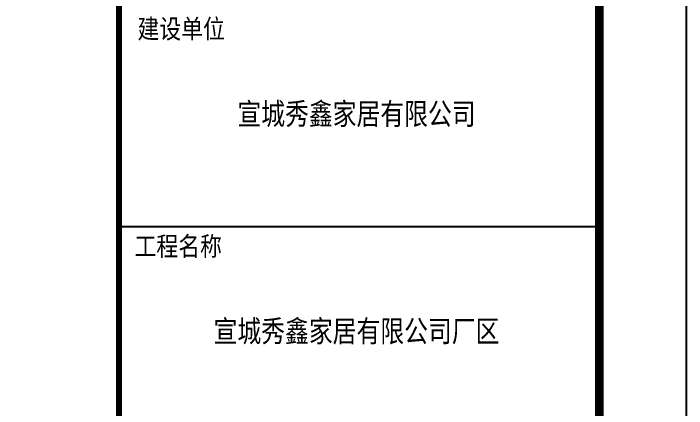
# Model space of a CAD drawing. Extents: x 9834882 to 10005569, y 1691670 to 2510806.
# Drawn here: x 9971657 to 9983219, y 2084564 to 2091355 of the extents above; entities that cross this region are included whole.
import ezdxf
from ezdxf.enums import TextEntityAlignment as Align

# ---------------------------------------------------------------- set-up
doc = ezdxf.new("R2010")
doc.units = 0
doc.header["$LTSCALE"] = 1000
doc.header["$MEASUREMENT"] = 0
doc.layers.get('0').update_dxf_attribs({"linetype": 'CONTINUOUS'})
for name, color, linetype in [('PP-PM-TK', 7, 'CONTINUOUS'), ('PUB_TEXT', 7, 'CONTINUOUS'), ('PUB_TITLE', 4, 'CONTINUOUS')]:
    doc.layers.add(name, color=color, linetype=linetype)
doc.styles.add('TQ', font='txt.shx', dxfattribs={"width": 0.8, "bigfont": 'hztxt.shx'})
doc.styles.add('仿宋', font='', dxfattribs={"width": 0.8})
doc.styles.get('仿宋').set_extended_font_data('SimSun')

# ---------------------------------------------------------------- blocks, each defined once
blk = doc.blocks.new('A2 TK 2019')
at = {"layer": 'PP-PM-TK', "color": 4}
blk.add_line((7035935.2, 1988947.9), (7041435.2, 1988947.9), dxfattribs=at)
at = {"layer": 'PP-PM-TK', "color": 4, "const_width": 70}
blk.add_lwpolyline([(7035935.2, 2015183.8), (7041435.2, 2015183.8), (7041435.2, 1975183.8), (7035935.2, 1975183.8)], close=True, dxfattribs=at)
at = {"layer": 'PUB_TEXT', "color": 2, "style": 'TQ'}
for s, p in [('建设单位', (7036148, 1991080.6)), ('工程名称', (7036114.4, 1988589.5))]:
    blk.add_text(s, height=250, dxfattribs=at).set_placement(p)
at = {"layer": 'PUB_TITLE', "color": 0, "style": '仿宋', "width": 0.8}
for s, p in [('宣城秀鑫家居有限公司', (7038656, 1990115.6)), ('宣城秀鑫家居有限公司厂区', (7038656, 1987625.7))]:
    blk.add_text(s, height=250, dxfattribs=at).set_placement(p, align=Align.CENTER)

msp = doc.modelspace()

# ---------------------------------------------------------------- linework, layer by layer
at = {"layer": 'PUB_TITLE'}
msp.add_lwpolyline([(9894118.6, 2065544.6), (9983218.6, 2065544.6), (9983218.6, 2128544.6), (9894118.6, 2128544.6)], close=True, dxfattribs=at)
at = {"layer": 'PUB_TITLE', "const_width": 150}
msp.add_lwpolyline([(9897868.6, 2067044.6), (9981718.6, 2067044.6), (9981718.6, 2127044.6), (9897868.6, 2127044.6)], close=True, dxfattribs=at)

# ---------------------------------------------------------------- block references
at = {"xscale": 1.5, "yscale": 1.5, "zscale": 1.5}
msp.add_blockref('A2 TK 2019', (-580434.2, -895731.1), dxfattribs=at)

doc.saveas('drawing.dxf')
